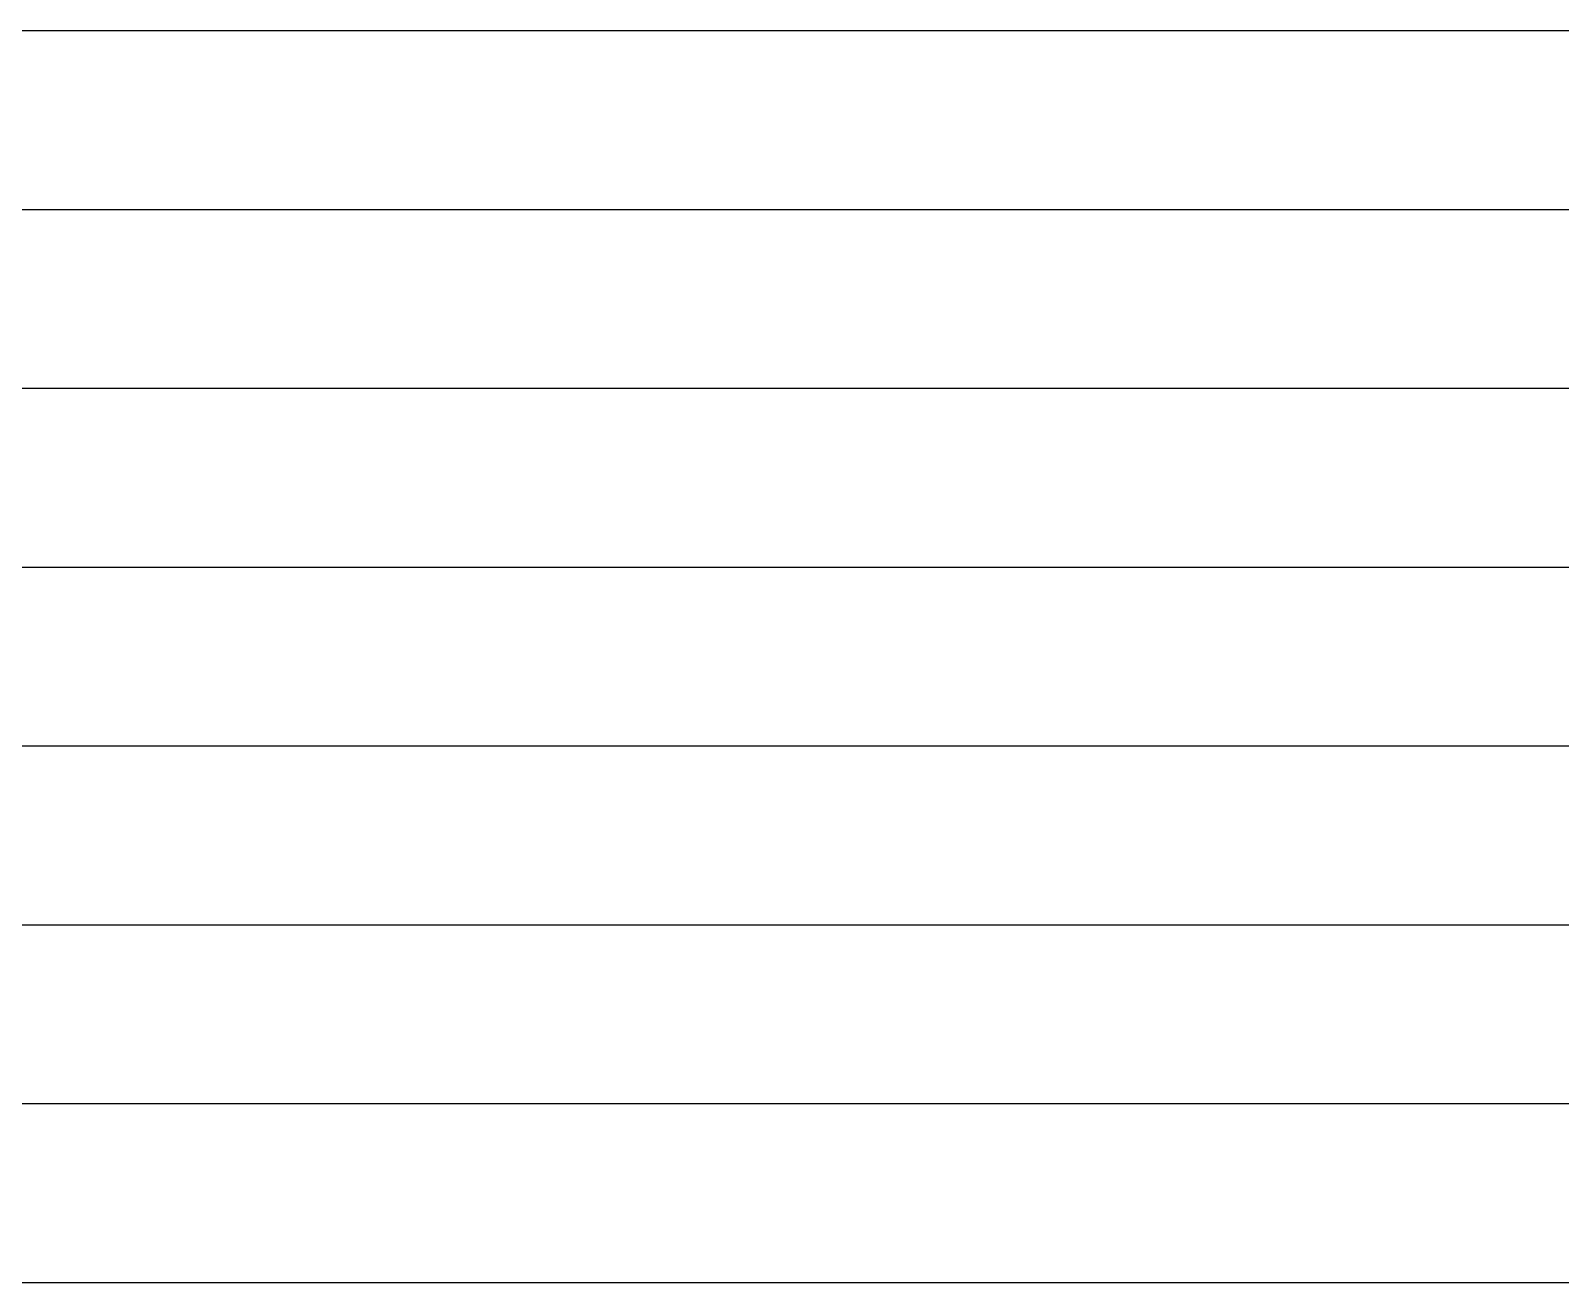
# Model space of a CAD drawing. Extents: x 332286 to 1463507, y -720758 to 86974.
# Drawn here: x 1180317 to 1190585, y -410084 to -401684 of the extents above; entities that cross this region are included whole.
import ezdxf

# ---------------------------------------------------------------- set-up
doc = ezdxf.new("R2010")
doc.units = 0
doc.header["$LTSCALE"] = 1000
doc.header["$MEASUREMENT"] = 0
doc.layers.get('Defpoints').update_dxf_attribs({"linetype": 'CONTINUOUS'})

msp = doc.modelspace()

# ---------------------------------------------------------------- linework, layer by layer
at = {"layer": 'Defpoints'}
for p, q in [((1146033.3, -401684.2), (1218434.1, -401684.2)), ((1146033.3, -402884.2), (1218434.1, -402884.2)), ((1146033.3, -404084.2), (1218434.1, -404084.2)), ((1146033.3, -405284.2), (1218434.1, -405284.2)), ((1146033.3, -406484.2), (1218434.1, -406484.2)), ((1146033.3, -407684.2), (1218434.1, -407684.2)), ((1146033.3, -408884.2), (1218434.1, -408884.2)), ((1146033.3, -410084.2), (1218434.1, -410084.2))]:
    msp.add_line(p, q, dxfattribs=at)

doc.saveas('drawing.dxf')
